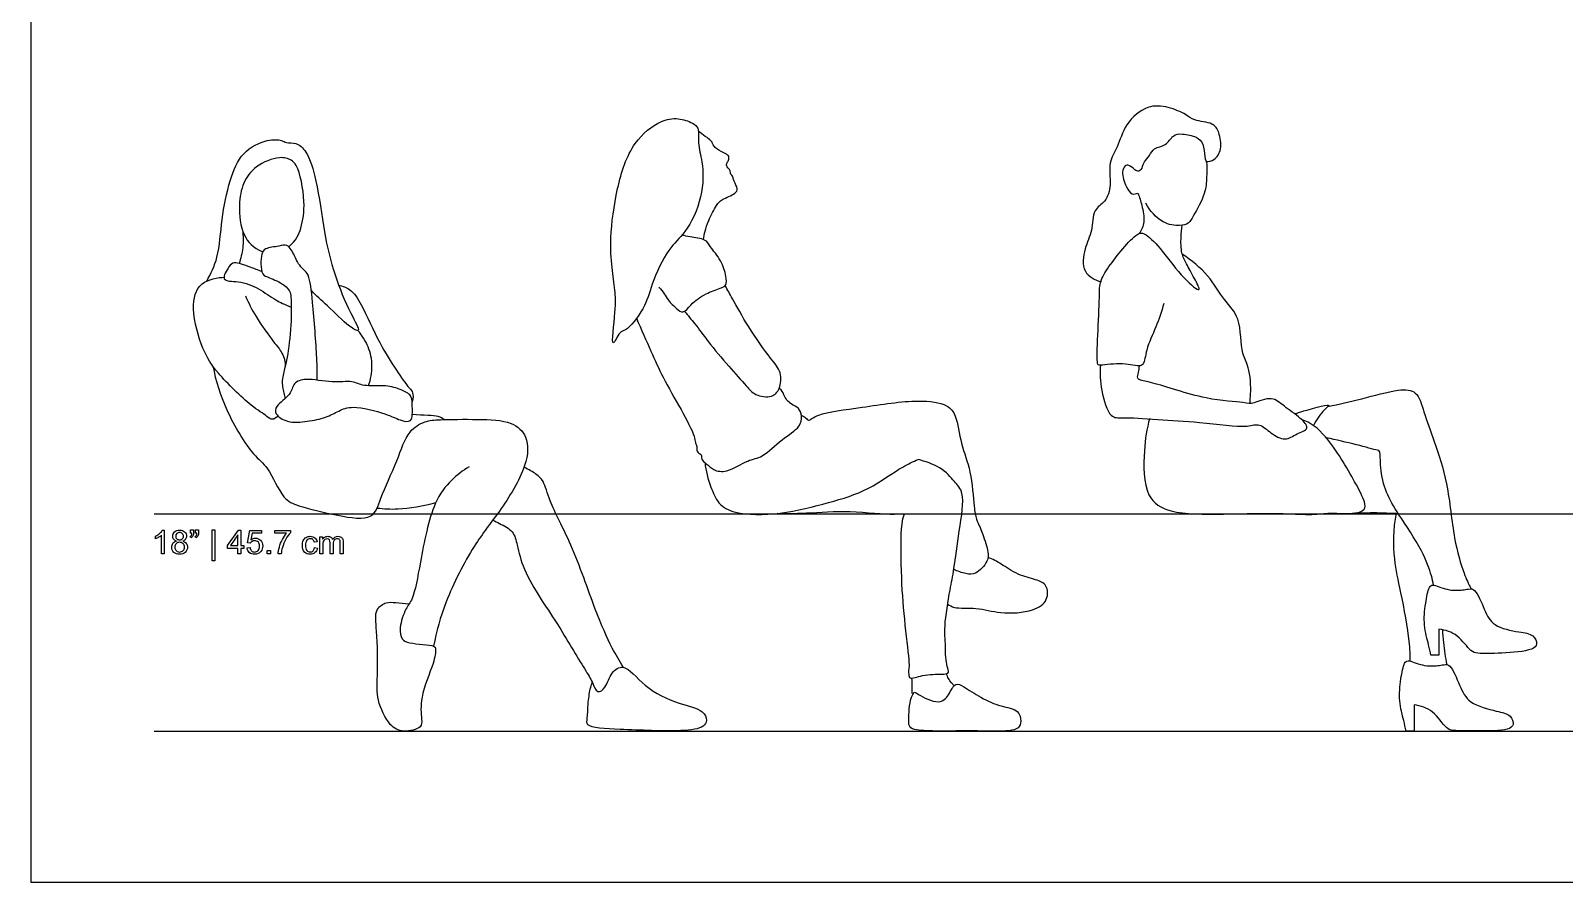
# Model space of a CAD drawing. Header units: millimetres. Extents: x 11.2 to 50.9, y -0.3 to 14.1.
# Drawn here: x 21.646 to 24.874, y 10.298 to 12.09 of the extents above; entities that cross this region are included whole.
import ezdxf

# ---------------------------------------------------------------- set-up
doc = ezdxf.new("R2010")
doc.units = ezdxf.units.MM
for name, color, linetype, true_color in [('AG-DIAGRAM', 7, 'Continuous', 0xfecc66), ('AG-GUIDES', 7, 'Continuous', 0xcccccc), ('AG-PEOPLE', 7, 'Continuous', 0x66ccff), ('X-VPRT', 6, 'Continuous', 0xff00ff)]:
    doc.layers.add(name, color=color, linetype=linetype, true_color=true_color)

msp = doc.modelspace()

# ---------------------------------------------------------------- linework, layer by layer
at = {"layer": 'AG-DIAGRAM'}
msp.add_line((21.9063, 10.6163), (31.503, 10.6163), dxfattribs=at)
at = {"layer": 'AG-GUIDES'}
msp.add_line((21.9063, 11.0735), (31.503, 11.0735), dxfattribs=at)
for points in [[(21.9092, 11.0206), (21.9092, 11.0266)], [(21.9276, 10.989), (21.9215, 10.989), (21.9215, 11.0281)], [(21.9236, 11.0393), (21.9276, 11.0393), (21.9276, 10.989)], [(21.9833, 11.023), (21.9818, 11.0254)], [(21.9824, 11.0323), (21.9824, 11.0396), (21.989, 11.0396), (21.989, 11.0338)], [(21.9857, 11.0323), (21.9824, 11.0323)], [(21.9938, 11.023), (21.9923, 11.0254)], [(21.9929, 11.0323), (21.9929, 11.0396), (21.9995, 11.0396), (21.9995, 11.0338)], [(21.9962, 11.0323), (21.9929, 11.0323)], [(22.1086, 11.0118), (22.1026, 11.0125), (22.1077, 11.0384), (22.1324, 11.0384), (22.1324, 11.0323), (22.1125, 11.0323), (22.1098, 11.0188)], [(22.1604, 11.0323), (22.1604, 11.0384), (22.1929, 11.0384), (22.1929, 11.0335)], [(22.1848, 11.0323), (22.1604, 11.0323)], [(22.2492, 11.0146), (22.2432, 11.0137)], [(22.255, 10.989), (22.255, 11.0251), (22.2607, 11.0251), (22.2607, 11.02)], [(22.2827, 11.01), (22.2827, 10.989), (22.2767, 10.989), (22.2767, 11.0125)], [(22.3044, 11.0137), (22.3044, 10.989), (22.298, 10.989), (22.298, 11.0115)], [(22.1017, 11.0019), (22.108, 11.0025)], [(22.1736, 10.989), (22.1673, 10.989)], [(22.2438, 11.0022), (22.2498, 11.0013)], [(22.2613, 11.0076), (22.2613, 10.989), (22.255, 10.989)]]:
    msp.add_lwpolyline(points, dxfattribs=at)
for points in [[(22.0285, 10.9745), (22.0285, 11.0399), (22.0339, 11.0399), (22.0339, 10.9745)], [(22.0824, 10.989), (22.0824, 11.0007), (22.0607, 11.0007), (22.0607, 11.0064), (22.0836, 11.039), (22.0884, 11.039), (22.0884, 11.0064), (22.0953, 11.0064), (22.0953, 11.0007), (22.0884, 11.0007), (22.0884, 10.989)], [(22.0824, 11.0064), (22.0824, 11.029), (22.0667, 11.0064)], [(22.1441, 10.989), (22.1441, 10.9959), (22.1511, 10.9959), (22.1511, 10.989)]]:
    msp.add_lwpolyline(points, close=True, dxfattribs=at)
for points in [[(21.9092, 11.0266), (21.9125, 11.0281), (21.9155, 11.0302), (21.9182, 11.0323)], [(21.9155, 11.0239), (21.9131, 11.0224), (21.911, 11.0212), (21.9092, 11.0206)], [(21.9215, 11.0281), (21.92, 11.0266), (21.9179, 11.0251), (21.9155, 11.0239)], [(21.9182, 11.0323), (21.9206, 11.0347), (21.9224, 11.0368), (21.9236, 11.0393)], [(21.9432, 11.0034), (21.9432, 11.0064), (21.9441, 11.0091), (21.9456, 11.0115)], [(21.9453, 11.0263), (21.9453, 11.0299), (21.9465, 11.0329), (21.9492, 11.0353)], [(21.9471, 11.02), (21.9459, 11.0218), (21.9453, 11.0239), (21.9453, 11.0263)], [(21.9456, 11.0115), (21.9474, 11.0137), (21.9498, 11.0152), (21.9529, 11.0161)], [(21.9529, 11.0161), (21.9502, 11.017), (21.9483, 11.0182), (21.9471, 11.02)], [(21.9492, 11.0353), (21.952, 11.0378), (21.9553, 11.0393), (21.9598, 11.0393)], [(21.9526, 11.0103), (21.9505, 11.0085), (21.9495, 11.0061), (21.9495, 11.0034)], [(21.9538, 11.0317), (21.9523, 11.0302), (21.9517, 11.0284), (21.9517, 11.0263)], [(21.9517, 11.0263), (21.9517, 11.0239), (21.9523, 11.0221), (21.9538, 11.0206)], [(21.9598, 11.0134), (21.9568, 11.0134), (21.9544, 11.0125), (21.9526, 11.0103)], [(21.9598, 11.0341), (21.9574, 11.0341), (21.9556, 11.0332), (21.9538, 11.0317)], [(21.9538, 11.0206), (21.9553, 11.0191), (21.9574, 11.0185), (21.9598, 11.0185)], [(21.9598, 11.0393), (21.964, 11.0393), (21.9676, 11.0378), (21.9703, 11.0353)], [(21.9655, 11.0317), (21.964, 11.0332), (21.9622, 11.0341), (21.9598, 11.0341)], [(21.9598, 11.0185), (21.9622, 11.0185), (21.964, 11.0191), (21.9655, 11.0206)], [(21.967, 11.0103), (21.9652, 11.0125), (21.9625, 11.0134), (21.9598, 11.0134)], [(21.9679, 11.026), (21.9679, 11.0284), (21.967, 11.0302), (21.9655, 11.0317)], [(21.9655, 11.0206), (21.967, 11.0221), (21.9679, 11.0239), (21.9679, 11.026)], [(21.9724, 11.02), (21.9712, 11.0182), (21.9694, 11.017), (21.9667, 11.0161)], [(21.9667, 11.0161), (21.97, 11.0149), (21.9721, 11.0134), (21.9739, 11.0112)], [(21.97, 11.0031), (21.97, 11.0061), (21.9691, 11.0085), (21.967, 11.0103)], [(21.9703, 11.0353), (21.973, 11.0326), (21.9742, 11.0296), (21.9742, 11.026)], [(21.9742, 11.026), (21.9742, 11.0236), (21.9736, 11.0218), (21.9724, 11.02)], [(21.9739, 11.0112), (21.9755, 11.0088), (21.9764, 11.0061), (21.9764, 11.0031)], [(21.9818, 11.0254), (21.983, 11.026), (21.9839, 11.0266), (21.9845, 11.0278)], [(21.9878, 11.0272), (21.9869, 11.0254), (21.9854, 11.0239), (21.9833, 11.023)], [(21.9845, 11.0278), (21.9851, 11.029), (21.9854, 11.0305), (21.9857, 11.0323)], [(21.989, 11.0338), (21.989, 11.0308), (21.9887, 11.0284), (21.9878, 11.0272)], [(21.9923, 11.0254), (21.9935, 11.026), (21.9944, 11.0266), (21.995, 11.0278)], [(21.9983, 11.0272), (21.9974, 11.0254), (21.9959, 11.0239), (21.9938, 11.023)], [(21.995, 11.0278), (21.9956, 11.029), (21.9959, 11.0305), (21.9962, 11.0323)], [(21.9995, 11.0338), (21.9995, 11.0308), (21.9992, 11.0284), (21.9983, 11.0272)], [(22.1122, 11.0152), (22.1107, 11.0143), (22.1095, 11.0131), (22.1086, 11.0118)], [(22.1098, 11.0188), (22.1128, 11.0209), (22.1158, 11.0221), (22.1191, 11.0221)], [(22.1176, 11.0167), (22.1155, 11.0167), (22.1137, 11.0161), (22.1122, 11.0152)], [(22.1255, 11.0137), (22.1233, 11.0155), (22.1206, 11.0167), (22.1176, 11.0167)], [(22.1191, 11.0221), (22.1236, 11.0221), (22.1273, 11.0206), (22.1303, 11.0176)], [(22.1282, 11.0052), (22.1282, 11.0088), (22.1273, 11.0115), (22.1255, 11.0137)], [(22.1303, 11.0176), (22.1333, 11.0146), (22.1348, 11.0106), (22.1348, 11.0058)], [(22.1697, 11.0031), (22.1712, 11.0085), (22.1733, 11.014), (22.1761, 11.0194)], [(22.1761, 11.0194), (22.1788, 11.0245), (22.1818, 11.0287), (22.1848, 11.0323)], [(22.1833, 11.02), (22.1803, 11.0143), (22.1779, 11.0085), (22.1761, 11.0025)], [(22.1929, 11.0335), (22.1896, 11.0302), (22.1866, 11.0257), (22.1833, 11.02)], [(22.2182, 11.0067), (22.2182, 11.0106), (22.2188, 11.0143), (22.22, 11.017)], [(22.22, 11.017), (22.2215, 11.02), (22.2233, 11.0224), (22.2261, 11.0236)], [(22.2273, 11.0176), (22.2255, 11.0155), (22.2245, 11.0118), (22.2245, 11.007)], [(22.2261, 11.0236), (22.2288, 11.0251), (22.2315, 11.026), (22.2348, 11.026)], [(22.2351, 11.0209), (22.2318, 11.0209), (22.2294, 11.0197), (22.2273, 11.0176)], [(22.2348, 11.026), (22.2387, 11.026), (22.242, 11.0248), (22.2444, 11.023)], [(22.2402, 11.0191), (22.2387, 11.0203), (22.2369, 11.0209), (22.2351, 11.0209)], [(22.2432, 11.0137), (22.2426, 11.0161), (22.2417, 11.0179), (22.2402, 11.0191)], [(22.2444, 11.023), (22.2468, 11.0209), (22.2486, 11.0182), (22.2492, 11.0146)], [(22.2607, 11.02), (22.2616, 11.0218), (22.2631, 11.0233), (22.2652, 11.0242)], [(22.2622, 11.0152), (22.2616, 11.0134), (22.2613, 11.0109), (22.2613, 11.0076)], [(22.2655, 11.0191), (22.264, 11.0182), (22.2628, 11.017), (22.2622, 11.0152)], [(22.2652, 11.0242), (22.267, 11.0254), (22.2691, 11.026), (22.2715, 11.026)], [(22.2703, 11.0206), (22.2685, 11.0206), (22.267, 11.0203), (22.2655, 11.0191)], [(22.2752, 11.0185), (22.2742, 11.02), (22.2724, 11.0206), (22.2703, 11.0206)], [(22.2715, 11.026), (22.2742, 11.026), (22.2764, 11.0254), (22.2782, 11.0242)], [(22.2767, 11.0125), (22.2767, 11.0152), (22.2761, 11.0173), (22.2752, 11.0185)], [(22.2782, 11.0242), (22.28, 11.023), (22.2812, 11.0215), (22.2818, 11.0197)], [(22.2818, 11.0197), (22.2848, 11.0239), (22.2884, 11.026), (22.2929, 11.026)], [(22.2854, 11.0182), (22.2836, 11.0164), (22.2827, 11.0137), (22.2827, 11.01)], [(22.2917, 11.0206), (22.289, 11.0206), (22.2869, 11.0197), (22.2854, 11.0182)], [(22.2953, 11.0197), (22.2944, 11.0203), (22.2932, 11.0206), (22.2917, 11.0206)], [(22.2929, 11.026), (22.2965, 11.026), (22.2995, 11.0248), (22.3014, 11.023)], [(22.2974, 11.017), (22.2971, 11.0182), (22.2965, 11.0191), (22.2953, 11.0197)], [(22.298, 11.0115), (22.298, 11.0143), (22.298, 11.0158), (22.2974, 11.017)], [(22.3014, 11.023), (22.3032, 11.0209), (22.3044, 11.0179), (22.3044, 11.0137)], [(21.9477, 10.9923), (21.9447, 10.9953), (21.9432, 10.9989), (21.9432, 11.0034)], [(21.9598, 10.9884), (21.955, 10.9884), (21.9508, 10.9896), (21.9477, 10.9923)], [(21.9495, 11.0034), (21.9495, 11.0016), (21.9502, 10.9998), (21.9508, 10.9983)], [(21.9508, 10.9983), (21.9517, 10.9965), (21.9529, 10.9953), (21.9547, 10.9944)], [(21.9547, 10.9944), (21.9562, 10.9935), (21.958, 10.9929), (21.9598, 10.9929)], [(21.9598, 10.9929), (21.9628, 10.9929), (21.9652, 10.9941), (21.967, 10.9959)], [(21.9718, 10.9923), (21.9688, 10.9896), (21.9646, 10.9884), (21.9598, 10.9884)], [(21.967, 10.9959), (21.9691, 10.9977), (21.97, 11.0001), (21.97, 11.0031)], [(21.9764, 11.0031), (21.9764, 10.9989), (21.9748, 10.9953), (21.9718, 10.9923)], [(22.1065, 10.9917), (22.1038, 10.9944), (22.102, 10.9977), (22.1017, 11.0019)], [(22.1176, 10.9884), (22.1131, 10.9884), (22.1095, 10.9893), (22.1065, 10.9917)], [(22.108, 11.0025), (22.1086, 10.9992), (22.1098, 10.9971), (22.1113, 10.9953)], [(22.1113, 10.9953), (22.1131, 10.9938), (22.1152, 10.9929), (22.1176, 10.9929)], [(22.1176, 10.9929), (22.1206, 10.9929), (22.123, 10.9941), (22.1252, 10.9965)], [(22.1309, 10.9941), (22.1276, 10.9899), (22.1233, 10.9884), (22.1176, 10.9884)], [(22.1252, 10.9965), (22.1273, 10.9986), (22.1282, 11.0016), (22.1282, 11.0052)], [(22.1348, 11.0058), (22.1348, 11.0013), (22.1336, 10.9974), (22.1309, 10.9941)], [(22.1673, 10.989), (22.1673, 10.9929), (22.1682, 10.9974), (22.1697, 11.0031)], [(22.1761, 11.0025), (22.1748, 10.9983), (22.1739, 10.9938), (22.1736, 10.989)], [(22.2227, 10.9929), (22.2197, 10.9962), (22.2182, 11.0007), (22.2182, 11.0067)], [(22.2348, 10.9884), (22.2297, 10.9884), (22.2258, 10.9896), (22.2227, 10.9929)], [(22.2245, 11.007), (22.2245, 11.0022), (22.2255, 10.9986), (22.2273, 10.9965)], [(22.2273, 10.9965), (22.2291, 10.9941), (22.2315, 10.9932), (22.2345, 10.9932)], [(22.2345, 10.9932), (22.2369, 10.9932), (22.239, 10.9938), (22.2408, 10.9953)], [(22.2447, 10.9917), (22.242, 10.9893), (22.2387, 10.9884), (22.2348, 10.9884)], [(22.2408, 10.9953), (22.2423, 10.9968), (22.2432, 10.9989), (22.2438, 11.0022)], [(22.2498, 11.0013), (22.2492, 10.9971), (22.2474, 10.9938), (22.2447, 10.9917)]]:
    msp.add_open_spline(points, degree=3, dxfattribs=at)
at = {"layer": 'AG-PEOPLE'}
for points, knots in [([(24.1204, 11.8146), (24.1261, 11.8147), (24.1389, 11.8166), (24.1551, 11.8414), (24.1484, 11.8762), (24.1357, 11.8978), (24.0944, 11.8993), (24.078, 11.9148), (24.0402, 11.9307), (23.9957, 11.9348), (23.9486, 11.8949), (23.9356, 11.845), (23.9135, 11.813), (23.9217, 11.7662), (23.9103, 11.7292), (23.8809, 11.714), (23.8822, 11.6675), (23.8634, 11.6332), (23.8574, 11.5794), (23.8867, 11.5654), (23.8995, 11.5616)], [0, 0, 0, 0, 0.235612, 0.527747, 0.859961, 1.13225, 1.478452, 1.748157, 2.104177, 2.476743, 2.905127, 3.311287, 3.656408, 4.039997, 4.38234, 4.686946, 5.052543, 5.418436, 5.807415, 6.16734, 6.16734, 6.16734, 6.16734]), ([(23.0504, 11.8846), (23.0484, 11.8894), (23.0385, 11.8976), (23.0071, 11.9077), (22.9692, 11.9014), (22.9094, 11.855), (22.8787, 11.7586), (22.8651, 11.6564), (22.8691, 11.5937), (22.8766, 11.542), (22.8786, 11.5053), (22.8654, 11.4091), (22.8856, 11.459), (22.9002, 11.4564), (22.9408, 11.5074), (22.952, 11.5553), (22.9865, 11.6321), (23.0266, 11.6639), (23.0625, 11.7391), (23.0623, 11.8132), (23.049, 11.8516), (23.0536, 11.8769), (23.0504, 11.8846)], [0, 0, 0, 0, 0.19621, 0.494449, 0.838001, 1.318898, 1.897253, 2.48108, 2.93617, 3.331414, 3.724506, 4.183485, 4.468347, 4.681467, 5.115603, 5.541797, 6.051866, 6.46465, 6.978122, 7.467745, 7.839514, 8.162964, 8.162964, 8.162964, 8.162964]), ([(22.0168, 11.5629), (22.0257, 11.579), (22.043, 11.6132), (22.0473, 11.6939), (22.0639, 11.7735), (22.0886, 11.8355), (22.1416, 11.862), (22.1742, 11.8609), (22.1844, 11.8529), (22.2068, 11.8555), (22.23, 11.8344), (22.2504, 11.7712), (22.2627, 11.6657), (22.2847, 11.5769), (22.3149, 11.5021), (22.3451, 11.451), (22.3125, 11.4697), (22.2724, 11.5105), (22.2469, 11.5328), (22.2371, 11.5434)], [0, 0, 0, 0, 0.410724, 0.90547, 1.410203, 1.854005, 2.267617, 2.569399, 2.758075, 3.004101, 3.293443, 3.73829, 4.314217, 4.848546, 5.366338, 5.715949, 5.971548, 6.412859, 6.780104, 6.780104, 6.780104, 6.780104]), ([(23.0624, 11.6506), (23.0632, 11.6565), (23.0657, 11.6689), (23.0725, 11.6906), (23.0892, 11.723), (23.1003, 11.7359), (23.1297, 11.7455), (23.1355, 11.7583), (23.1262, 11.7724), (23.1239, 11.7865), (23.1183, 11.7883), (23.1203, 11.7955), (23.1135, 11.8011), (23.1091, 11.809), (23.1151, 11.8153), (23.1174, 11.8251), (23.1085, 11.833), (23.0894, 11.8393), (23.0811, 11.8528), (23.08, 11.8586), (23.06, 11.8721), (23.052, 11.8778)], [0, 0, 0, 0, 0.242481, 0.520592, 0.861842, 1.10406, 1.412852, 1.605609, 1.837526, 2.048225, 2.166287, 2.304205, 2.471625, 2.631931, 2.791209, 2.960678, 3.146779, 3.405728, 3.621065, 3.769543, 4.072414, 4.072414, 4.072414, 4.072414]), ([(23.9861, 11.8034), (23.9874, 11.807), (23.9901, 11.8145), (24.0021, 11.8272), (24.0099, 11.8449), (24.0373, 11.8464), (24.0494, 11.8716), (24.0712, 11.8739), (24.1004, 11.8677), (24.1163, 11.8529), (24.1162, 11.8243), (24.1235, 11.809), (24.1212, 11.7799), (24.1202, 11.7475), (24.0945, 11.7017), (24.0845, 11.6835), (24.0635, 11.6786), (24.0268, 11.6833), (24.0015, 11.711), (23.9939, 11.7271)], [0, 0, 0, 0, 0.193075, 0.428707, 0.668165, 0.946707, 1.228711, 1.483002, 1.790029, 2.044561, 2.337481, 2.572093, 2.867814, 3.199666, 3.608331, 3.860479, 4.106333, 4.443484, 4.859274, 4.859274, 4.859274, 4.859274]), ([(22.1895, 11.6351), (22.2053, 11.6492), (22.2174, 11.6758), (22.2259, 11.7291), (22.2137, 11.7909), (22.2052, 11.8061), (22.2021, 11.8117), (22.1935, 11.8197), (22.1682, 11.8269), (22.1184, 11.8067), (22.0918, 11.7701), (22.083, 11.7227), (22.0896, 11.6582), (22.1146, 11.6339), (22.1347, 11.6246)], [3.013215, 3.013215, 3.013215, 3.013215, 3.373433, 3.811829, 4.327043, 4.327043, 4.327043, 4.516413, 4.804393, 5.221401, 5.601168, 5.998844, 6.457106, 6.840775, 6.840775, 6.840775, 6.840775]), ([(23.9861, 11.8034), (23.9849, 11.7997), (23.9789, 11.7919), (23.97, 11.7973), (23.9583, 11.8083), (23.9485, 11.8064), (23.9418, 11.7917), (23.9511, 11.7616), (23.9631, 11.744), (23.9731, 11.7467), (23.9769, 11.7481)], [0, 0, 0, 0, 0.193425, 0.361074, 0.586529, 0.745682, 0.955934, 1.277161, 1.526389, 1.724096, 1.724096, 1.724096, 1.724096]), ([(23.9769, 11.7481), (23.9803, 11.7397), (23.9853, 11.7226), (23.9927, 11.6871), (23.9844, 11.6705), (23.9797, 11.6631)], [0, 0, 0, 0, 0.2970882, 0.6320925, 0.9230362, 0.9230362, 0.9230362, 0.9230362]), ([(22.092, 11.6705), (22.0938, 11.6581), (22.0941, 11.6329), (22.0887, 11.6108), (22.0849, 11.6002)], [0, 0, 0, 0, 0.3387419, 0.6600762, 0.6600762, 0.6600762, 0.6600762]), ([(22.9684, 11.5501), (22.978, 11.5418), (22.9868, 11.5222), (23.0047, 11.5065), (23.02, 11.4927), (23.0356, 11.5143), (23.0511, 11.5261), (23.0672, 11.5373), (23.0972, 11.5476), (23.1117, 11.5531), (23.1102, 11.575), (23.101, 11.6068), (23.0761, 11.6345), (23.0679, 11.6527), (23.0337, 11.6553), (23.0232, 11.6587), (23.0175, 11.66)], [0, 0, 0, 0, 0.320949, 0.605491, 0.830782, 1.098335, 1.356578, 1.612125, 1.935598, 2.143831, 2.389183, 2.725421, 3.071996, 3.318239, 3.637028, 3.87761, 3.87761, 3.87761, 3.87761]), ([(24.0317, 11.5162), (24.0263, 11.4987), (24.015, 11.4643), (23.9945, 11.4235), (23.9904, 11.387), (23.9773, 11.3832), (23.9395, 11.3927), (23.8943, 11.384), (23.8883, 11.3938), (23.8971, 11.5158), (23.8952, 11.5628), (23.9188, 11.5988), (23.9473, 11.6347), (23.978, 11.6671), (23.9963, 11.6617), (24.032, 11.6246), (24.0668, 11.573), (24.1151, 11.5329), (24.0941, 11.5721), (24.0794, 11.599), (24.0674, 11.6212), (24.0673, 11.6557), (24.0689, 11.6723), (24.0703, 11.6808)], [0, 0, 0, 0, 0.42063, 0.882236, 1.205687, 1.381079, 1.742065, 2.118451, 2.272746, 3.343113, 3.724563, 4.089088, 4.486455, 4.84849, 5.065412, 5.460778, 5.948146, 6.302828, 6.58825, 6.92456, 7.205795, 7.533318, 7.821376, 7.821376, 7.821376, 7.821376]), ([(22.2495, 11.3545), (22.2494, 11.3703), (22.2495, 11.4013), (22.2404, 11.5154), (22.234, 11.5748), (22.2212, 11.5872), (22.2088, 11.5996), (22.2028, 11.6161), (22.1871, 11.6431), (22.1687, 11.6352), (22.1397, 11.6339), (22.1315, 11.6201), (22.1307, 11.5992), (22.1322, 11.576), (22.1497, 11.5704), (22.1805, 11.5566), (22.1942, 11.5399), (22.1941, 11.5228), (22.1961, 11.4701), (22.1869, 11.4037), (22.1832, 11.3886), (22.1814, 11.3813)], [0, 0, 0, 0, 0.384014, 0.984586, 1.405889, 1.623456, 1.845703, 2.086168, 2.372267, 2.602462, 2.894019, 3.098259, 3.354097, 3.606103, 3.830015, 4.153808, 4.399998, 4.615494, 5.021345, 5.480846, 5.745177, 5.745177, 5.745177, 5.745177]), ([(22.1328, 11.5831), (22.125, 11.5863), (22.1052, 11.5936), (22.0742, 11.6051), (22.0638, 11.5946), (22.0437, 11.5612), (22.0872, 11.5643), (22.1268, 11.5486), (22.1597, 11.5233), (22.1804, 11.5143), (22.1946, 11.508)], [0.135601, 0.135601, 0.135601, 0.135601, 0.356975, 0.68328, 0.889071, 1.175761, 1.477466, 1.851407, 2.213684, 2.495436, 2.495436, 2.495436, 2.495436]), ([(24.2132, 11.3054), (24.2135, 11.3217), (24.2156, 11.3371), (24.2117, 11.3868), (24.1927, 11.409), (24.195, 11.4879), (24.1569, 11.5221), (24.1266, 11.5774), (24.0898, 11.6067), (24.0703, 11.6196)], [0.813024, 0.813024, 0.813024, 0.813024, 0.863368, 1.233772, 1.546632, 2.028475, 2.429875, 2.874638, 3.350978, 3.350978, 3.350978, 3.350978]), ([(22.1671, 11.2791), (22.1634, 11.2756), (22.1544, 11.2691), (22.142, 11.2805), (22.1075, 11.3013), (22.0378, 11.3692), (22.0067, 11.4186), (21.9832, 11.503), (21.9968, 11.5631), (22.0414, 11.5711), (22.0534, 11.5711)], [2.87485, 2.87485, 2.87485, 2.87485, 3.074365, 3.281581, 3.641891, 4.198686, 4.643704, 5.162525, 5.582082, 5.960667, 5.960667, 5.960667, 5.960667]), ([(22.0984, 11.5322), (22.105, 11.5171), (22.1185, 11.4885), (22.1567, 11.4362), (22.1754, 11.4133), (22.1815, 11.3973), (22.183, 11.3811), (22.173, 11.3539), (22.1784, 11.3321), (22.1814, 11.3198), (22.182, 11.3161)], [0, 0, 0, 0, 0.388389, 0.833026, 1.1355, 1.355925, 1.576439, 1.871585, 2.160259, 2.295487, 2.295487, 2.295487, 2.295487]), ([(22.2947, 11.5544), (22.303, 11.5527), (22.3215, 11.5466), (22.345, 11.5118), (22.3794, 11.4321), (22.4144, 11.3781), (22.4413, 11.3382), (22.454, 11.3273), (22.4492, 11.3087)], [0, 0, 0, 0, 0.320178, 0.721562, 1.321458, 1.84933, 2.286627, 2.56974, 2.56974, 2.56974, 2.56974]), ([(23.0223, 11.4994), (23.0298, 11.4907), (23.0453, 11.4727), (23.0728, 11.4345), (23.1144, 11.3846), (23.1519, 11.3436), (23.17, 11.3221), (23.2072, 11.3166), (23.2245, 11.3363), (23.228, 11.3729), (23.2015, 11.4014), (23.1568, 11.4659), (23.124, 11.5247), (23.1133, 11.5443), (23.1083, 11.5537)], [0, 0, 0, 0, 0.336043, 0.727798, 1.197544, 1.623149, 1.923366, 2.250188, 2.525128, 2.851271, 3.200251, 3.71416, 4.186342, 4.509362, 4.509362, 4.509362, 4.509362]), ([(22.9216, 11.4849), (22.9314, 11.4617), (22.9522, 11.4153), (22.9764, 11.3599), (23.0141, 11.296), (23.0441, 11.2392), (23.0444, 11.2242), (23.0485, 11.2175), (23.0484, 11.2117), (23.0485, 11.2018), (23.0598, 11.1988), (23.0565, 11.1872), (23.0694, 11.1788), (23.0834, 11.1638), (23.1136, 11.1595), (23.1552, 11.1878), (23.1883, 11.1911), (23.2261, 11.2313), (23.2659, 11.2534), (23.2709, 11.2787), (23.2638, 11.2968), (23.2438, 11.3041), (23.232, 11.3202), (23.2283, 11.3337), (23.2215, 11.3371)], [0, 0, 0, 0, 0.50815, 0.9631, 1.477247, 1.938896, 2.151472, 2.303755, 2.444415, 2.617145, 2.791808, 2.966249, 3.183483, 3.445485, 3.752291, 4.158001, 4.492079, 4.92026, 5.311382, 5.586564, 5.832991, 6.088007, 6.472765, 6.695326, 6.695326, 6.695326, 6.695326]), ([(22.3574, 11.3429), (22.3623, 11.3561), (22.3675, 11.3847), (22.3587, 11.4253), (22.344, 11.449), (22.335, 11.4592)], [0, 0, 0, 0, 0.363488, 0.719659, 1.076363, 1.076363, 1.076363, 1.076363]), ([(22.0297, 11.3844), (22.0362, 11.3529), (22.053, 11.2949), (22.112, 11.1955), (22.1477, 11.1738), (22.1754, 11.1037), (22.2112, 11.089), (22.2903, 11.0693), (22.3691, 11.0575), (22.3824, 11.1094), (22.4183, 11.1833), (22.4384, 11.2472), (22.4758, 11.2694), (22.5099, 11.272), (22.587, 11.2726), (22.6582, 11.2704), (22.6954, 11.236), (22.6924, 11.1698), (22.6325, 11.0751), (22.5777, 11.0086), (22.5164, 10.888), (22.5007, 10.8265), (22.4944, 10.7948)], [0, 0, 0, 0, 0.548822, 1.120989, 1.492246, 1.96175, 2.307512, 2.830475, 3.305189, 3.677768, 4.20391, 4.668459, 5.018152, 5.346609, 5.849025, 6.330311, 6.699625, 7.139514, 7.735252, 8.278953, 8.930011, 9.490757, 9.490757, 9.490757, 9.490757]), ([(23.8978, 11.3871), (23.8964, 11.3689), (23.8983, 11.3363), (23.916, 11.2732), (23.9508, 11.2771), (24.0085, 11.2721), (24.1173, 11.2663), (24.2021, 11.253), (24.2331, 11.2653), (24.2557, 11.243), (24.2871, 11.225), (24.3096, 11.2422), (24.3411, 11.2518), (24.3173, 11.2774), (24.2849, 11.2984), (24.259, 11.323), (24.2153, 11.3024), (24.2068, 11.308), (24.1185, 11.3121), (24.0104, 11.3501), (23.982, 11.3538), (23.9747, 11.3588), (23.9783, 11.3693), (23.9796, 11.38), (23.9801, 11.3849)], [0, 0, 0, 0, 0.42096, 0.837028, 1.131031, 1.710024, 2.197714, 2.841501, 3.156607, 3.475023, 3.806117, 4.110655, 4.396911, 4.684093, 5.063055, 5.394936, 5.768988, 6.147291, 6.608866, 7.165312, 7.456788, 7.595337, 7.795221, 7.947921, 7.947921, 7.947921, 7.947921]), ([(22.4458, 11.3214), (22.4495, 11.3159), (22.4491, 11.3002), (22.4515, 11.2633), (22.421, 11.2709), (22.3935, 11.2849), (22.3252, 11.3028), (22.2951, 11.2903), (22.267, 11.275), (22.2285, 11.2675), (22.1879, 11.2636), (22.16, 11.2818), (22.1615, 11.3023), (22.1945, 11.3221), (22.1983, 11.3497), (22.2275, 11.3602), (22.2805, 11.3475), (22.3224, 11.3548), (22.3478, 11.3399), (22.3941, 11.3456), (22.4247, 11.3352), (22.442, 11.327), (22.4458, 11.3214)], [0, 0, 0, 0, 0.265327, 0.568267, 0.825154, 1.153986, 1.614498, 1.929111, 2.237895, 2.588723, 2.947046, 3.24558, 3.466397, 3.800906, 4.079492, 4.363083, 4.778013, 5.136336, 5.429092, 5.802647, 6.126227, 6.39706, 6.39706, 6.39706, 6.39706]), ([(24.3767, 11.2989), (24.4004, 11.3046), (24.4464, 11.3142), (24.5218, 11.3361), (24.5661, 11.3341), (24.579, 11.2845), (24.6014, 11.2241), (24.631, 11.1361), (24.6397, 11.0231), (24.6613, 10.9513), (24.6727, 10.9262), (24.678, 10.9155)], [0, 0, 0, 0, 0.498142, 1.015144, 1.366221, 1.75092, 2.223156, 2.784364, 3.411457, 3.936414, 4.275015, 4.275015, 4.275015, 4.275015]), ([(23.2687, 11.2808), (23.2721, 11.2791), (23.2789, 11.2752), (23.2848, 11.2662), (23.2982, 11.2851), (23.3986, 11.2971), (23.5092, 11.3154), (23.5752, 11.3057), (23.5961, 11.2794), (23.6036, 11.2183), (23.6267, 11.1644), (23.6313, 11.0903), (23.6357, 11.0635), (23.6439, 11.0463), (23.6469, 11.0393), (23.6627, 10.9956), (23.6625, 10.9726), (23.6363, 10.9449), (23.6158, 10.9463), (23.5968, 10.9525), (23.5894, 10.9566)], [0, 0, 0, 0, 0.191903, 0.421984, 0.839737, 1.416353, 2.046136, 2.490036, 2.798389, 3.236277, 3.6909, 4.17851, 4.480282, 4.716253, 4.875793, 5.124943, 5.395193, 5.731216, 5.987096, 6.264155, 6.264155, 6.264155, 6.264155]), ([(24.3069, 11.2836), (24.31, 11.2847), (24.3288, 11.2911), (24.3912, 11.3087), (24.365, 11.2906), (24.3529, 11.2709), (24.3462, 11.2593)], [0.208512, 0.208512, 0.208512, 0.208512, 0.314522, 0.771533, 0.980553, 1.349509, 1.349509, 1.349509, 1.349509]), ([(22.5169, 11.2716), (22.5129, 11.2743), (22.5064, 11.281), (22.4736, 11.2799), (22.4496, 11.2825)], [0, 0, 0, 0, 0.2174402, 0.5631595, 0.5631595, 0.5631595, 0.5631595]), ([(24.0017, 11.2742), (23.9955, 11.2519), (23.9886, 11.2089), (23.9882, 11.1075), (24.0488, 11.0716), (24.1572, 11.0728), (24.2814, 11.0751), (24.3425, 11.0706), (24.3792, 11.0756), (24.4006, 11.0739), (24.4571, 11.0725), (24.4548, 11.1002), (24.4325, 11.1431), (24.378, 11.2367), (24.3405, 11.2656), (24.3215, 11.2717)], [0, 0, 0, 0, 0.484866, 1.043138, 1.475486, 2.086763, 2.740488, 3.203545, 3.612227, 3.862495, 4.542791, 4.796879, 5.200325, 5.818633, 6.248897, 6.248897, 6.248897, 6.248897]), ([(24.599, 10.9232), (24.5978, 10.9298), (24.595, 10.9445), (24.5753, 10.9998), (24.5262, 11.0704), (24.4983, 11.1168), (24.4863, 11.1667), (24.4876, 11.2058), (24.4801, 11.2072), (24.4327, 11.2201), (24.3947, 11.2287), (24.3734, 11.2333)], [0, 0, 0, 0, 0.262749, 0.703867, 1.262343, 1.692606, 2.117341, 2.456753, 2.586751, 2.97917, 3.449993, 3.449993, 3.449993, 3.449993]), ([(22.569, 11.1725), (22.5556, 11.1645), (22.5298, 11.1437), (22.4904, 11.0959), (22.4667, 10.9745), (22.453, 10.895), (22.435, 10.8745), (22.4213, 10.8348), (22.4263, 10.8084), (22.4429, 10.7997), (22.4958, 10.7978), (22.4998, 10.7884), (22.4947, 10.7549), (22.4648, 10.6897), (22.4688, 10.6431), (22.4707, 10.6219), (22.4291, 10.6122), (22.3999, 10.627), (22.3728, 10.6833), (22.3772, 10.7324), (22.3762, 10.8245), (22.3688, 10.872), (22.395, 10.8886), (22.4125, 10.8864), (22.433, 10.8851), (22.4431, 10.8839)], [0, 0, 0, 0, 0.389553, 0.829874, 1.471012, 1.975214, 2.265963, 2.628585, 2.905695, 3.148578, 3.553254, 3.704835, 4.02117, 4.514082, 4.90042, 5.129045, 5.468027, 5.788832, 6.217854, 6.628697, 7.1782, 7.560073, 7.837893, 8.093341, 8.347695, 8.347695, 8.347695, 8.347695]), ([(22.8939, 10.7502), (22.8854, 10.7641), (22.8676, 10.794), (22.8325, 10.8731), (22.7885, 11.0059), (22.7383, 11.0954), (22.728, 11.1417), (22.7106, 11.1575), (22.6949, 11.166), (22.6849, 11.1715)], [0, 0, 0, 0, 0.397549, 0.980656, 1.700981, 2.305742, 2.696976, 2.974256, 3.273716, 3.273716, 3.273716, 3.273716]), ([(23.0657, 11.1809), (23.0669, 11.1642), (23.0763, 11.1318), (23.0937, 11.0923), (23.1312, 11.0709), (23.2266, 11.0707), (23.3258, 11.0967), (23.4097, 11.1211), (23.4768, 11.1714), (23.5036, 11.1831), (23.5142, 11.1876)], [0, 0, 0, 0, 0.406136, 0.719872, 1.077038, 1.632403, 2.213677, 2.751917, 3.279464, 3.591077, 3.591077, 3.591077, 3.591077]), ([(23.2187, 11.0744), (23.2465, 11.074), (23.2896, 11.0749), (23.3692, 11.0819), (23.4595, 11.0697), (23.4878, 11.0757), (23.4772, 11.059), (23.4774, 10.9522), (23.483, 10.8669), (23.4936, 10.7778), (23.496, 10.7504), (23.494, 10.7484), (23.4943, 10.7363), (23.4958, 10.7233), (23.5251, 10.736), (23.5621, 10.7355), (23.58, 10.737), (23.5767, 10.748), (23.5717, 10.7681), (23.572, 10.7871), (23.572, 10.8035), (23.5679, 10.8334), (23.5812, 10.9135), (23.5898, 10.955), (23.6008, 11.0403), (23.6142, 11.1175), (23.5898, 11.1404), (23.5665, 11.1719), (23.5285, 11.1837), (23.5142, 11.1876)], [0.129842, 0.129842, 0.129842, 0.129842, 0.457297, 1.002643, 1.559177, 1.82318, 2.024229, 2.47668, 3.030015, 3.572095, 3.860333, 4.041935, 4.244522, 4.41022, 4.704915, 5.071456, 5.272505, 5.507024, 5.778191, 6.141072, 6.364623, 6.794251, 7.310853, 7.694793, 8.145738, 8.63886, 8.951903, 9.31534, 9.64241, 9.64241, 9.64241, 9.64241]), ([(22.3757, 11.0855), (22.3903, 11.0839), (22.4198, 11.0816), (22.4735, 11.0894), (22.4992, 11.0974)], [0, 0, 0, 0, 0.3780389, 0.8891411, 0.8891411, 0.8891411, 0.8891411]), ([(24.4338, 11.0752), (24.4477, 11.0756), (24.4664, 11.0758), (24.489, 11.076), (24.5202, 11.0745)], [0, 0, 0, 0, 0.3093502, 0.646118, 0.646118, 0.646118, 0.646118]), ([(24.5202, 11.0745), (24.5139, 11.0413), (24.5138, 10.9769), (24.5297, 10.9113), (24.5495, 10.805), (24.5492, 10.7774), (24.5494, 10.7635)], [0.646118, 0.646118, 0.646118, 0.646118, 1.219962, 1.720131, 2.31285, 2.689203, 2.689203, 2.689203, 2.689203]), ([(22.6189, 11.06), (22.6236, 11.0578), (22.6388, 11.0501), (22.6635, 11.0381), (22.6707, 11.0056), (22.6828, 10.9552), (22.7199, 10.8937), (22.754, 10.8444), (22.8115, 10.7475), (22.828, 10.7221), (22.838, 10.6933), (22.8581, 10.7077), (22.8667, 10.7397), (22.8972, 10.7607), (22.9384, 10.7054), (23.0069, 10.6735), (23.0624, 10.6623), (23.0711, 10.6389), (23.063, 10.6221), (23.0087, 10.614), (22.8909, 10.62), (22.8135, 10.6223), (22.8188, 10.6447), (22.8188, 10.6723), (22.8235, 10.7045), (22.8269, 10.7138), (22.8285, 10.7183)], [0.221468, 0.221468, 0.221468, 0.221468, 0.366744, 0.700641, 1.023322, 1.44764, 1.936604, 2.413149, 3.027879, 3.367867, 3.643589, 3.885823, 4.207803, 4.486363, 4.91116, 5.399587, 5.790293, 6.042241, 6.254235, 6.626527, 7.241986, 7.718054, 7.939291, 8.256612, 8.590004, 8.81328, 8.81328, 8.81328, 8.81328]), ([(23.5764, 10.8834), (23.5809, 10.8806), (23.5903, 10.8732), (23.6395, 10.8771), (23.6867, 10.8621), (23.7553, 10.8662), (23.7885, 10.8894), (23.7875, 10.9249), (23.7606, 10.9361), (23.7245, 10.9436), (23.6905, 10.967), (23.6763, 10.9751), (23.6663, 10.9798), (23.6615, 10.9817)], [0.00174, 0.00174, 0.00174, 0.00174, 0.227658, 0.614624, 1.032013, 1.500486, 1.846204, 2.148984, 2.43844, 2.793971, 3.158343, 3.390507, 3.617057, 3.617057, 3.617057, 3.617057]), ([(24.6105, 10.7756), (24.6105, 10.7939), (24.6105, 10.8123), (24.6105, 10.8307), (24.6241, 10.8285), (24.651, 10.8215), (24.6759, 10.7835), (24.6931, 10.7789), (24.7429, 10.7793), (24.8042, 10.7844), (24.8197, 10.7987), (24.8093, 10.821), (24.7783, 10.8243), (24.7239, 10.8351), (24.7066, 10.8692), (24.6887, 10.9152), (24.6775, 10.916), (24.6726, 10.915), (24.6683, 10.9143), (24.6592, 10.9129), (24.6284, 10.9109), (24.5983, 10.9264), (24.5883, 10.9185), (24.5816, 10.8825), (24.5773, 10.8397), (24.5889, 10.7982), (24.5919, 10.783), (24.5936, 10.7756), (24.5993, 10.7756), (24.6049, 10.7756), (24.6105, 10.7756)], [0.239598, 0.239598, 0.239598, 0.239598, 0.671788, 0.671788, 0.671788, 1.045147, 1.420125, 1.653059, 2.065986, 2.52727, 2.758173, 3.006575, 3.328403, 3.750705, 4.109609, 4.47706, 4.683564, 4.683564, 4.683564, 4.893324, 5.253413, 5.600894, 5.772599, 6.105773, 6.500743, 6.877115, 7.155187, 7.155187, 7.155187, 7.394785, 7.394785, 7.394785, 7.394785]), ([(24.6277, 10.7559), (24.6246, 10.7713), (24.621, 10.7931), (24.619, 10.82), (24.6185, 10.8292)], [0, 0, 0, 0, 0.3994956, 0.6023236, 0.6023236, 0.6023236, 0.6023236]), ([(24.5584, 10.6163), (24.5584, 10.6347), (24.5584, 10.6531), (24.5584, 10.6714), (24.5719, 10.6692), (24.5989, 10.6622), (24.6247, 10.6208), (24.642, 10.6162), (24.6917, 10.6166), (24.7532, 10.6159), (24.7699, 10.6287), (24.7617, 10.6518), (24.7312, 10.6581), (24.6727, 10.6724), (24.6545, 10.7099), (24.6365, 10.756), (24.6254, 10.7568), (24.6205, 10.7557), (24.6162, 10.755), (24.6071, 10.7537), (24.5763, 10.7516), (24.5462, 10.7671), (24.5362, 10.7592), (24.5295, 10.7232), (24.5252, 10.6804), (24.5367, 10.6389), (24.5397, 10.6237), (24.5415, 10.6163), (24.5471, 10.6163), (24.5528, 10.6163), (24.5584, 10.6163)], [0.239598, 0.239598, 0.239598, 0.239598, 0.671788, 0.671788, 0.671788, 1.045147, 1.420125, 1.653059, 2.065986, 2.52727, 2.758173, 3.006575, 3.328403, 3.750705, 4.109609, 4.47706, 4.683564, 4.683564, 4.683564, 4.893324, 5.253413, 5.600894, 5.772599, 6.105773, 6.500743, 6.877115, 7.155187, 7.155187, 7.155187, 7.394785, 7.394785, 7.394785, 7.394785]), ([(23.5017, 10.6949), (23.502, 10.6997), (23.5022, 10.7094), (23.5016, 10.7214), (23.501, 10.7274)], [0, 0, 0, 0, 0.2184487, 0.4614479, 0.4614479, 0.4614479, 0.4614479]), ([(23.5903, 10.7117), (23.5807, 10.722), (23.5781, 10.7264), (23.575, 10.7336), (23.5737, 10.7372)], [0, 0, 0, 0, 0.1596934, 0.3548065, 0.3548065, 0.3548065, 0.3548065]), ([(23.506, 10.698), (23.4963, 10.6853), (23.4955, 10.651), (23.4928, 10.6231), (23.5144, 10.6173), (23.5533, 10.6156), (23.6189, 10.6169), (23.6763, 10.6157), (23.7252, 10.6161), (23.732, 10.6381), (23.7259, 10.6625), (23.6864, 10.6675), (23.6472, 10.6854), (23.6118, 10.7088), (23.5915, 10.7199), (23.5791, 10.691), (23.5591, 10.6699), (23.5152, 10.692), (23.5084, 10.6979), (23.506, 10.698)], [0, 0, 0, 0, 0.388871, 0.685035, 0.930943, 1.382534, 1.788781, 2.250817, 2.674741, 2.873942, 3.145251, 3.492648, 3.8898, 4.26415, 4.507747, 4.81071, 5.108084, 5.486007, 5.674726, 5.674726, 5.674726, 5.674726])]:
    msp.add_open_spline(points, degree=3, knots=knots, dxfattribs=at)
at = {"layer": 'X-VPRT'}
msp.add_lwpolyline([(21.6463, 12.1267), (21.6463, 10.2979), (31.7062, 10.2979), (31.7062, 12.1267)], close=True, dxfattribs=at)

doc.saveas('drawing.dxf')
